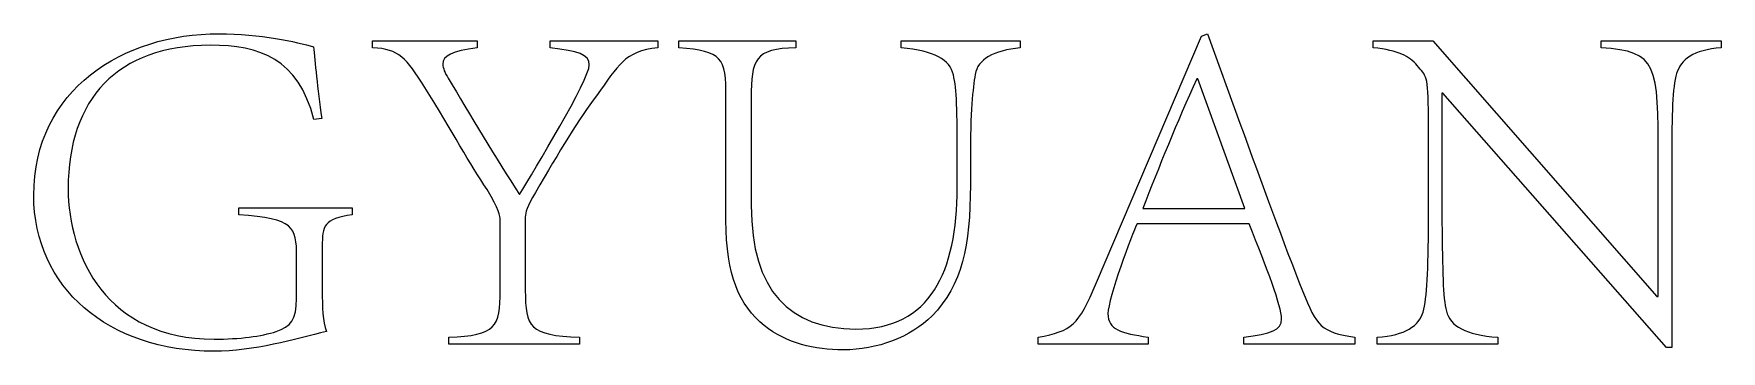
# Model space of a CAD drawing. Extents: x -266287 to 275962, y -324567 to 363765.
# Drawn here: x -77479 to -75015, y -169516 to -169051 of the extents above; entities that cross this region are included whole.
import ezdxf

# ---------------------------------------------------------------- set-up
doc = ezdxf.new("R2010")
doc.units = 0
doc.header["$LTSCALE"] = 1000
doc.layers.get('0').update_dxf_attribs({"linetype": 'CONTINUOUS'})

msp = doc.modelspace()

# ---------------------------------------------------------------- linework, layer by layer
for points, knots in [([(-77051.13944, -169486.82927), (-77097.13146, -169498.12918), (-77157.31728, -169515.83697), (-77215.33269, -169515.83697), (-77369.67297, -169515.83697), (-77478.67579, -169422.40598), (-77478.67579, -169287.90946), (-77478.67579, -169132.88016), (-77347.72771, -169051.47255), (-77208.27024, -169051.47255), (-77148.08442, -169051.47255), (-77094.30648, -169063.49594), (-77070.22527, -169070.59283)], [3, 3, 3, 3, 4, 4, 4, 5, 5, 5, 6, 6, 6, 7, 7, 7, 7]), ([(-77069.53625, -169176.77068), (-77092.89399, -169087.57715), (-77148.08442, -169068.45687), (-77221.0171, -169068.45687), (-77356.92611, -169068.45687), (-77428.41184, -169147.0395), (-77428.41184, -169277.98758), (-77428.41184, -169377.06853), (-77371.77447, -169498.12918), (-77215.33269, -169498.12918), (-77177.8156, -169498.12918), (-77145.98292, -169493.85727), (-77124.72668, -169486.82927)], [9, 9, 9, 9, 10, 10, 10, 11, 11, 11, 12, 12, 12, 13, 13, 13, 13]), ([(-76831.06674, -169072.00532), (-76868.58383, -169076.93181), (-76881.33068, -169084.02871), (-76881.33068, -169096.08654), (-76881.33068, -169101.7365), (-76878.5057, -169108.83339), (-76873.54477, -169116.61931)], [8, 8, 8, 8, 9, 9, 9, 10, 10, 10, 10]), ([(-76769.50288, -169286.46252), (-76748.24664, -169251.80486), (-76667.56251, -169118.72082), (-76667.56251, -169096.77556), (-76667.56251, -169081.89275), (-76683.82336, -169076.93181), (-76724.8889, -169072.00532)], [11, 11, 11, 11, 12, 12, 12, 13, 13, 13, 13]), ([(-76431.19451, -169302.75782), (-76431.19451, -169428.05594), (-76373.86812, -169483.24637), (-76278.30117, -169483.24637), (-76169.29835, -169483.24637), (-76131.05779, -169399.73726), (-76130.36877, -169276.57509)], [11, 11, 11, 11, 12, 12, 12, 13, 13, 13, 13]), ([(-75867.85249, -169329.66401), (-75874.91494, -169343.09989), (-75910.29607, -169438.66684), (-75910.29607, -169460.61209), (-75910.29607, -169484.69331), (-75891.21024, -169488.93078), (-75851.55719, -169495.30421)], [3, 3, 3, 3, 4, 4, 4, 5, 5, 5, 5]), ([(-75712.09972, -169495.30421), (-75671.75766, -169489.65425), (-75656.90929, -169485.38233), (-75656.90929, -169468.39801), (-75656.90929, -169450.0012), (-75678.13108, -169394.77632), (-75704.31381, -169329.66401)], [0, 0, 0, 0, 1, 1, 1, 2, 2, 2, 2]), ([(-76167.16239, -169464.16054), (-76198.30605, -169495.30421), (-76247.1575, -169513.70102), (-76296.69798, -169513.70102), (-76338.48699, -169513.70102), (-76379.51807, -169504.50261), (-76412.07423, -169478.28543)], [1, 1, 1, 1, 2, 2, 2, 3, 3, 3, 3])]:
    msp.add_open_spline(points, degree=3, knots=knots)
for points in [[(-75927.31484, -169415.30909), (-75927.31484, -169415.30909), (-75773.69803, -169055.021), (-75773.69803, -169055.021)], [(-75773.69803, -169055.021), (-75773.69803, -169055.021), (-75765.18865, -169051.47255), (-75765.18865, -169051.47255)], [(-75765.18865, -169051.47255), (-75765.18865, -169051.47255), (-75717.78413, -169182.42063), (-75717.78413, -169182.42063)], [(-77070.22527, -169070.59283), (-77068.12376, -169091.1256), (-77064.57531, -169131.43322), (-77058.20188, -169175.32374)], [(-76983.96008, -169072.00532), (-76983.96008, -169072.00532), (-76983.96008, -169062.08345), (-76983.96008, -169062.08345)], [(-76983.96008, -169062.08345), (-76983.96008, -169062.08345), (-76831.06674, -169062.08345), (-76831.06674, -169062.08345)], [(-76907.51341, -169130.05518), (-76935.83209, -169086.85368), (-76944.34148, -169074.10683), (-76983.96008, -169072.00532)], [(-76831.06674, -169062.08345), (-76831.06674, -169062.08345), (-76831.06674, -169072.00532), (-76831.06674, -169072.00532)], [(-76724.8889, -169072.00532), (-76724.8889, -169072.00532), (-76724.8889, -169062.08345), (-76724.8889, -169062.08345)], [(-76724.8889, -169062.08345), (-76724.8889, -169062.08345), (-76567.75809, -169062.08345), (-76567.75809, -169062.08345)], [(-76567.75809, -169072.00532), (-76616.57509, -169077.65528), (-76625.08448, -169097.46458), (-76656.95161, -169142.07857)], [(-76567.75809, -169062.08345), (-76567.75809, -169062.08345), (-76567.75809, -169072.00532), (-76567.75809, -169072.00532)], [(-76536.68333, -169072.00532), (-76536.68333, -169072.00532), (-76536.68333, -169062.08345), (-76536.68333, -169062.08345)], [(-76536.68333, -169062.08345), (-76536.68333, -169062.08345), (-76366.0822, -169062.08345), (-76366.0822, -169062.08345)], [(-76468.02258, -169145.62701), (-76468.02258, -169084.71773), (-76473.67253, -169077.65528), (-76536.68333, -169072.00532)], [(-76366.0822, -169072.00532), (-76426.23357, -169073.41781), (-76431.19451, -169088.98964), (-76431.19451, -169145.62701)], [(-76366.0822, -169062.08345), (-76366.0822, -169062.08345), (-76366.0822, -169072.00532), (-76366.0822, -169072.00532)], [(-76212.46539, -169072.00532), (-76212.46539, -169072.00532), (-76212.46539, -169062.08345), (-76212.46539, -169062.08345)], [(-76212.46539, -169062.08345), (-76212.46539, -169062.08345), (-76038.35027, -169062.08345), (-76038.35027, -169062.08345)], [(-76136.01872, -169111.65837), (-76140.97966, -169088.98964), (-76162.92492, -169076.93181), (-76212.46539, -169072.00532)], [(-76038.35027, -169072.00532), (-76077.27985, -169076.24279), (-76100.63759, -169088.98964), (-76104.18604, -169110.9349)], [(-76038.35027, -169062.08345), (-76038.35027, -169062.08345), (-76038.35027, -169072.00532), (-76038.35027, -169072.00532)], [(-75523.17069, -169072.00532), (-75523.17069, -169072.00532), (-75523.17069, -169062.08345), (-75523.17069, -169062.08345)], [(-75523.17069, -169062.08345), (-75523.17069, -169062.08345), (-75436.11313, -169062.08345), (-75436.11313, -169062.08345)], [(-75458.78185, -169098.18805), (-75470.80524, -169084.02871), (-75485.6536, -169076.24279), (-75523.17069, -169072.00532)], [(-75436.11313, -169062.08345), (-75436.11313, -169062.08345), (-75109.10466, -169435.84186), (-75109.10466, -169435.84186)], [(-75190.47782, -169072.00532), (-75190.47782, -169072.00532), (-75190.47782, -169062.08345), (-75190.47782, -169062.08345)], [(-75190.47782, -169062.08345), (-75190.47782, -169062.08345), (-75014.9502, -169062.08345), (-75014.9502, -169062.08345)], [(-75106.9687, -169234.09707), (-75106.9687, -169096.08654), (-75107.65772, -169077.65528), (-75190.47782, -169072.00532)], [(-75014.9502, -169072.00532), (-75055.98129, -169075.55377), (-75073.68908, -169088.98964), (-75080.06251, -169109.52241)], [(-75014.9502, -169062.08345), (-75014.9502, -169062.08345), (-75014.9502, -169072.00532), (-75014.9502, -169072.00532)], [(-75442.48655, -169173.22223), (-75442.48655, -169110.21143), (-75446.035, -169113.75988), (-75458.78185, -169098.18805)], [(-75080.06251, -169109.52241), (-75086.43593, -169131.43322), (-75087.1594, -169167.53782), (-75087.1594, -169234.09707)], [(-76816.9074, -169279.40007), (-76840.98861, -169243.29547), (-76867.89481, -169194.47847), (-76907.51341, -169130.05518)], [(-76873.54477, -169116.61931), (-76843.09012, -169167.53782), (-76802.74805, -169236.23302), (-76769.50288, -169286.46252)], [(-76130.36877, -169239.058), (-76130.36877, -169161.88786), (-76131.05779, -169132.88016), (-76136.01872, -169111.65837)], [(-76104.18604, -169110.9349), (-76107.70004, -169132.88016), (-76111.24849, -169161.19884), (-76111.24849, -169239.058)], [(-75780.76048, -169117.30833), (-75809.07916, -169180.28467), (-75836.70883, -169247.53294), (-75859.34311, -169306.99529)], [(-75779.34799, -169117.30833), (-75779.34799, -169117.30833), (-75780.76048, -169117.30833), (-75780.76048, -169117.30833)], [(-75710.68724, -169306.99529), (-75710.68724, -169306.99529), (-75779.34799, -169117.30833), (-75779.34799, -169117.30833)], [(-76656.95161, -169142.07857), (-76682.41087, -169175.32374), (-76711.45302, -169223.48617), (-76746.14513, -169283.63754)], [(-76468.02258, -169324.70308), (-76468.02258, -169324.70308), (-76468.02258, -169145.62701), (-76468.02258, -169145.62701)], [(-76431.19451, -169145.62701), (-76431.19451, -169145.62701), (-76431.19451, -169302.75782), (-76431.19451, -169302.75782)], [(-75421.26476, -169138.53012), (-75421.26476, -169138.53012), (-75422.67725, -169138.53012), (-75422.67725, -169138.53012)], [(-75422.67725, -169138.53012), (-75422.67725, -169138.53012), (-75422.67725, -169326.83904), (-75422.67725, -169326.83904)], [(-75094.94532, -169510.18702), (-75094.94532, -169510.18702), (-75421.26476, -169138.53012), (-75421.26476, -169138.53012)], [(-77058.20188, -169175.32374), (-77058.20188, -169175.32374), (-77069.53625, -169176.77068), (-77069.53625, -169176.77068)], [(-75717.78413, -169182.42063), (-75685.22798, -169270.89069), (-75653.36085, -169359.39519), (-75626.45465, -169427.36692)], [(-75442.48655, -169326.83904), (-75442.48655, -169326.83904), (-75442.48655, -169173.22223), (-75442.48655, -169173.22223)], [(-76130.36877, -169276.57509), (-76130.36877, -169276.57509), (-76130.36877, -169239.058), (-76130.36877, -169239.058)], [(-76111.24849, -169239.058), (-76111.24849, -169239.058), (-76111.24849, -169273.02664), (-76111.24849, -169273.02664)], [(-75106.9687, -169435.84186), (-75106.9687, -169435.84186), (-75106.9687, -169234.09707), (-75106.9687, -169234.09707)], [(-75087.1594, -169234.09707), (-75087.1594, -169234.09707), (-75087.1594, -169510.18702), (-75087.1594, -169510.18702)], [(-76797.78712, -169324.70308), (-76797.78712, -169316.91716), (-76799.23406, -169309.13125), (-76816.9074, -169279.40007)], [(-76111.24849, -169273.02664), (-76111.24849, -169361.4967), (-76123.27187, -169418.85754), (-76167.16239, -169464.16054)], [(-77179.26254, -169316.22814), (-77179.26254, -169316.22814), (-77179.26254, -169306.30627), (-77179.26254, -169306.30627)], [(-77179.26254, -169306.30627), (-77179.26254, -169306.30627), (-77013.62235, -169306.30627), (-77013.62235, -169306.30627)], [(-77013.62235, -169306.30627), (-77013.62235, -169306.30627), (-77013.62235, -169316.22814), (-77013.62235, -169316.22814)], [(-76746.14513, -169283.63754), (-76759.58101, -169304.85933), (-76760.27003, -169312.64524), (-76760.9935, -169319.74214)], [(-75859.34311, -169306.99529), (-75859.34311, -169306.99529), (-75710.68724, -169306.99529), (-75710.68724, -169306.99529)], [(-77094.9955, -169377.06853), (-77094.9955, -169333.90148), (-77098.54395, -169321.8781), (-77179.26254, -169316.22814)], [(-77013.62235, -169316.22814), (-77055.37691, -169322.56712), (-77057.47841, -169331.79997), (-77057.47841, -169362.94364)], [(-76797.78712, -169426.64345), (-76797.78712, -169426.64345), (-76797.78712, -169324.70308), (-76797.78712, -169324.70308)], [(-76760.9935, -169319.74214), (-76760.9935, -169319.74214), (-76760.9935, -169426.64345), (-76760.9935, -169426.64345)], [(-76412.07423, -169478.28543), (-76448.9023, -169448.58871), (-76468.02258, -169404.69819), (-76468.02258, -169324.70308)], [(-75704.31381, -169329.66401), (-75704.31381, -169329.66401), (-75867.85249, -169329.66401), (-75867.85249, -169329.66401)], [(-75450.27247, -169458.51059), (-75444.62251, -169437.25435), (-75442.48655, -169398.32477), (-75442.48655, -169326.83904)], [(-75422.67725, -169326.83904), (-75421.95378, -169398.32477), (-75421.26476, -169437.25435), (-75416.30383, -169457.06365)], [(-77094.9955, -169438.66684), (-77094.9955, -169438.66684), (-77094.9955, -169377.06853), (-77094.9955, -169377.06853)], [(-77057.47841, -169362.94364), (-77057.47841, -169362.94364), (-77057.47841, -169426.64345), (-77057.47841, -169426.64345)], [(-77057.47841, -169426.64345), (-77057.47841, -169451.41369), (-77056.78939, -169472.63548), (-77051.13944, -169486.82927)], [(-76872.8213, -169495.30421), (-76803.47152, -169492.47923), (-76797.78712, -169480.42139), (-76797.78712, -169426.64345)], [(-76760.9935, -169426.64345), (-76760.9935, -169480.42139), (-76755.34354, -169492.47923), (-76681.72185, -169495.30421)], [(-76012.23644, -169495.30421), (-75962.69597, -169485.38233), (-75953.49757, -169479.04335), (-75927.31484, -169415.30909)], [(-75626.45465, -169427.36692), (-75605.23286, -169479.73237), (-75599.54845, -169487.51829), (-75550.00798, -169495.30421)], [(-77124.72668, -169486.82927), (-77103.50489, -169479.73237), (-77094.9955, -169469.8105), (-77094.9955, -169438.66684)], [(-75109.10466, -169435.84186), (-75109.10466, -169435.84186), (-75106.9687, -169435.84186), (-75106.9687, -169435.84186)], [(-75517.52073, -169495.30421), (-75475.76617, -169492.47923), (-75455.92242, -169478.28543), (-75450.27247, -169458.51059)], [(-75416.30383, -169457.06365), (-75409.9304, -169479.04335), (-75388.70861, -169491.75576), (-75341.26965, -169495.30421)], [(-76872.8213, -169505.22608), (-76872.8213, -169505.22608), (-76872.8213, -169495.30421), (-76872.8213, -169495.30421)], [(-76681.72185, -169495.30421), (-76681.72185, -169495.30421), (-76681.72185, -169505.22608), (-76681.72185, -169505.22608)], [(-76012.23644, -169505.22608), (-76012.23644, -169505.22608), (-76012.23644, -169495.30421), (-76012.23644, -169495.30421)], [(-75851.55719, -169495.30421), (-75851.55719, -169495.30421), (-75851.55719, -169505.22608), (-75851.55719, -169505.22608)], [(-75712.09972, -169505.22608), (-75712.09972, -169505.22608), (-75712.09972, -169495.30421), (-75712.09972, -169495.30421)], [(-75550.00798, -169495.30421), (-75550.00798, -169495.30421), (-75550.00798, -169505.22608), (-75550.00798, -169505.22608)], [(-75517.52073, -169505.22608), (-75517.52073, -169505.22608), (-75517.52073, -169495.30421), (-75517.52073, -169495.30421)], [(-75341.26965, -169495.30421), (-75341.26965, -169495.30421), (-75341.26965, -169505.22608), (-75341.26965, -169505.22608)], [(-76681.72185, -169505.22608), (-76681.72185, -169505.22608), (-76872.8213, -169505.22608), (-76872.8213, -169505.22608)], [(-75851.55719, -169505.22608), (-75851.55719, -169505.22608), (-76012.23644, -169505.22608), (-76012.23644, -169505.22608)], [(-75550.00798, -169505.22608), (-75550.00798, -169505.22608), (-75712.09972, -169505.22608), (-75712.09972, -169505.22608)], [(-75341.26965, -169505.22608), (-75341.26965, -169505.22608), (-75517.52073, -169505.22608), (-75517.52073, -169505.22608)], [(-75087.1594, -169510.18702), (-75087.1594, -169510.18702), (-75094.94532, -169510.18702), (-75094.94532, -169510.18702)]]:
    msp.add_open_spline(points, degree=3)

doc.saveas('drawing.dxf')
